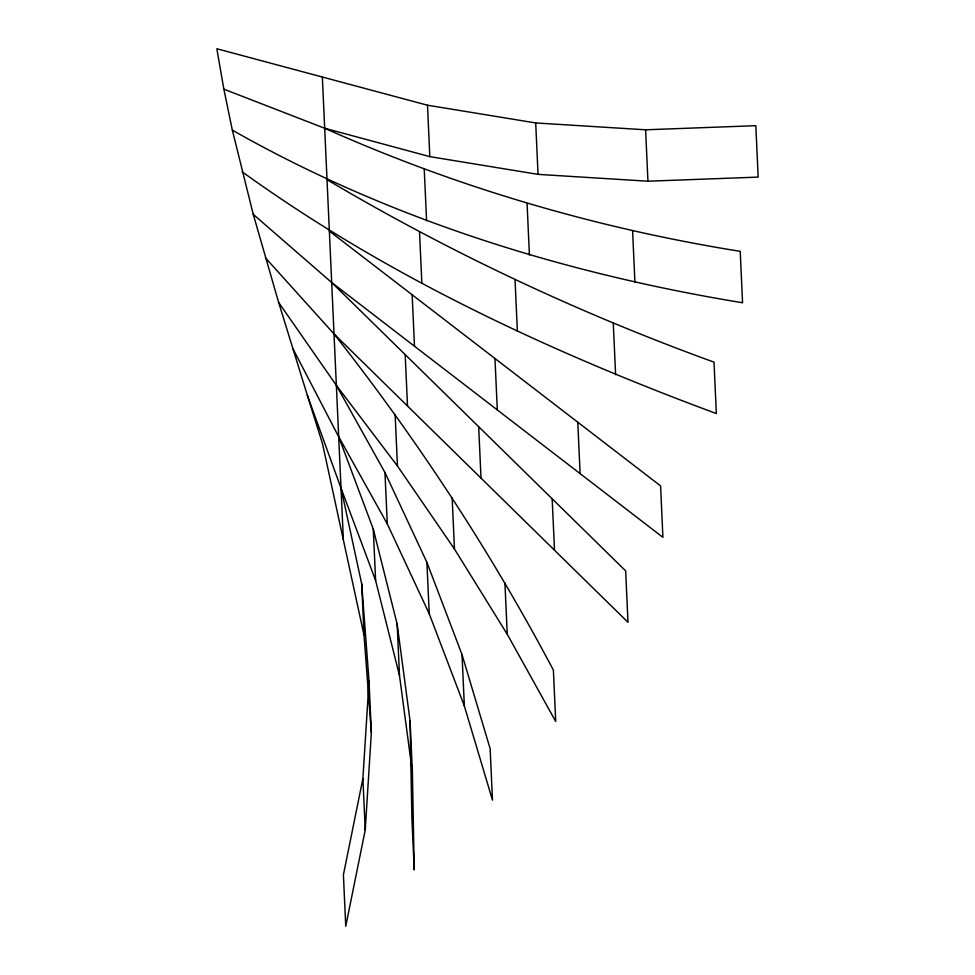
<?xml version="1.0" encoding="UTF-8"?>
<svg xmlns="http://www.w3.org/2000/svg" width="975" height="975" viewBox="0 0 975 975"><rect width="100%" height="100%" fill="white"/><g stroke="black" fill="none" stroke-linecap="round" stroke-linejoin="round"><path stroke-width="1.46" d="M362.895 778.598L343.407 874.831L345.747 926.25L365.235 830.017L362.895 778.598L369.025 681.111L361.688 583.818L341.031 488.17L307.357 395.338L278.655 302.482L253.256 214.354L232.342 130.138L223.86 89.164L216.84 48.75L427.489 105.215L535.702 122.947L645.608 129.797L755.832 125.678L758.16 177.097L647.948 181.216L538.042 174.367L429.829 156.634L324.687 128.261L223.86 89.164M365.235 830.017L371.353 732.517L369.025 681.111M324.687 128.261C457.068 187.383 597.09 228.418 740.22 251.343L742.56 302.762C564.671 273.561 389.561 219.424 232.342 130.138M327.015 179.68C449.926 252.537 579.698 313.426 714.005 362.139L716.345 413.558C549.754 351.78 386.734 276.047 242.166 171.819M329.355 231.087L660.587 485.916L662.915 537.335L331.683 282.506L253.256 214.354M331.683 282.506L625.67 570.899L627.997 622.318L334.023 333.925L265.468 257.875M334.023 333.925C417.008 439.164 490.657 551.631 553.386 670.081L555.713 721.488L507.256 634.262L454.472 549.047L397.471 466.013L336.351 385.332L278.655 302.482M336.351 385.332L384.954 472.497L426.904 562.368L462.016 654.566L490.145 748.69L492.472 800.109L464.356 705.985L429.244 613.787L387.294 523.916L338.691 436.751L292.683 348.27M338.691 436.751L373.279 529.084L397.154 624.134L410.073 720.939L412.401 772.346L414.229 869.919L411.901 818.5L410.073 720.939M341.031 488.17L375.619 580.503L399.494 675.553L412.401 772.346M307.357 395.338L322.518 443.722L364.028 635.237L371.353 732.517M645.608 129.797L647.948 181.216M632.604 231.002L634.932 282.421M613.287 323.31L615.615 374.717M577.773 422.212L580.113 473.631M535.702 122.947L538.042 174.367M552.167 498.798L554.507 550.217M527.085 203.604L529.413 255.011M515.044 279.862L517.372 331.281M494.971 358.508L497.299 409.927M504.916 582.843L507.256 634.262M478.676 426.709L481.016 478.116M462.016 654.566L464.356 705.985M452.144 497.628L454.472 549.047M427.489 105.215L429.829 156.634M424.247 169.284L426.587 220.703M419.53 231.952L421.87 283.359M426.904 562.368L429.244 613.787M412.157 294.803L414.497 346.21M405.186 354.607L407.513 406.027M395.131 414.607L397.471 466.013M397.154 624.134L399.494 675.553M384.954 472.497L387.294 523.916M373.279 529.084L375.619 580.503M361.688 583.818L364.028 635.237M322.347 76.842L343.358 539.589"/></g></svg>
